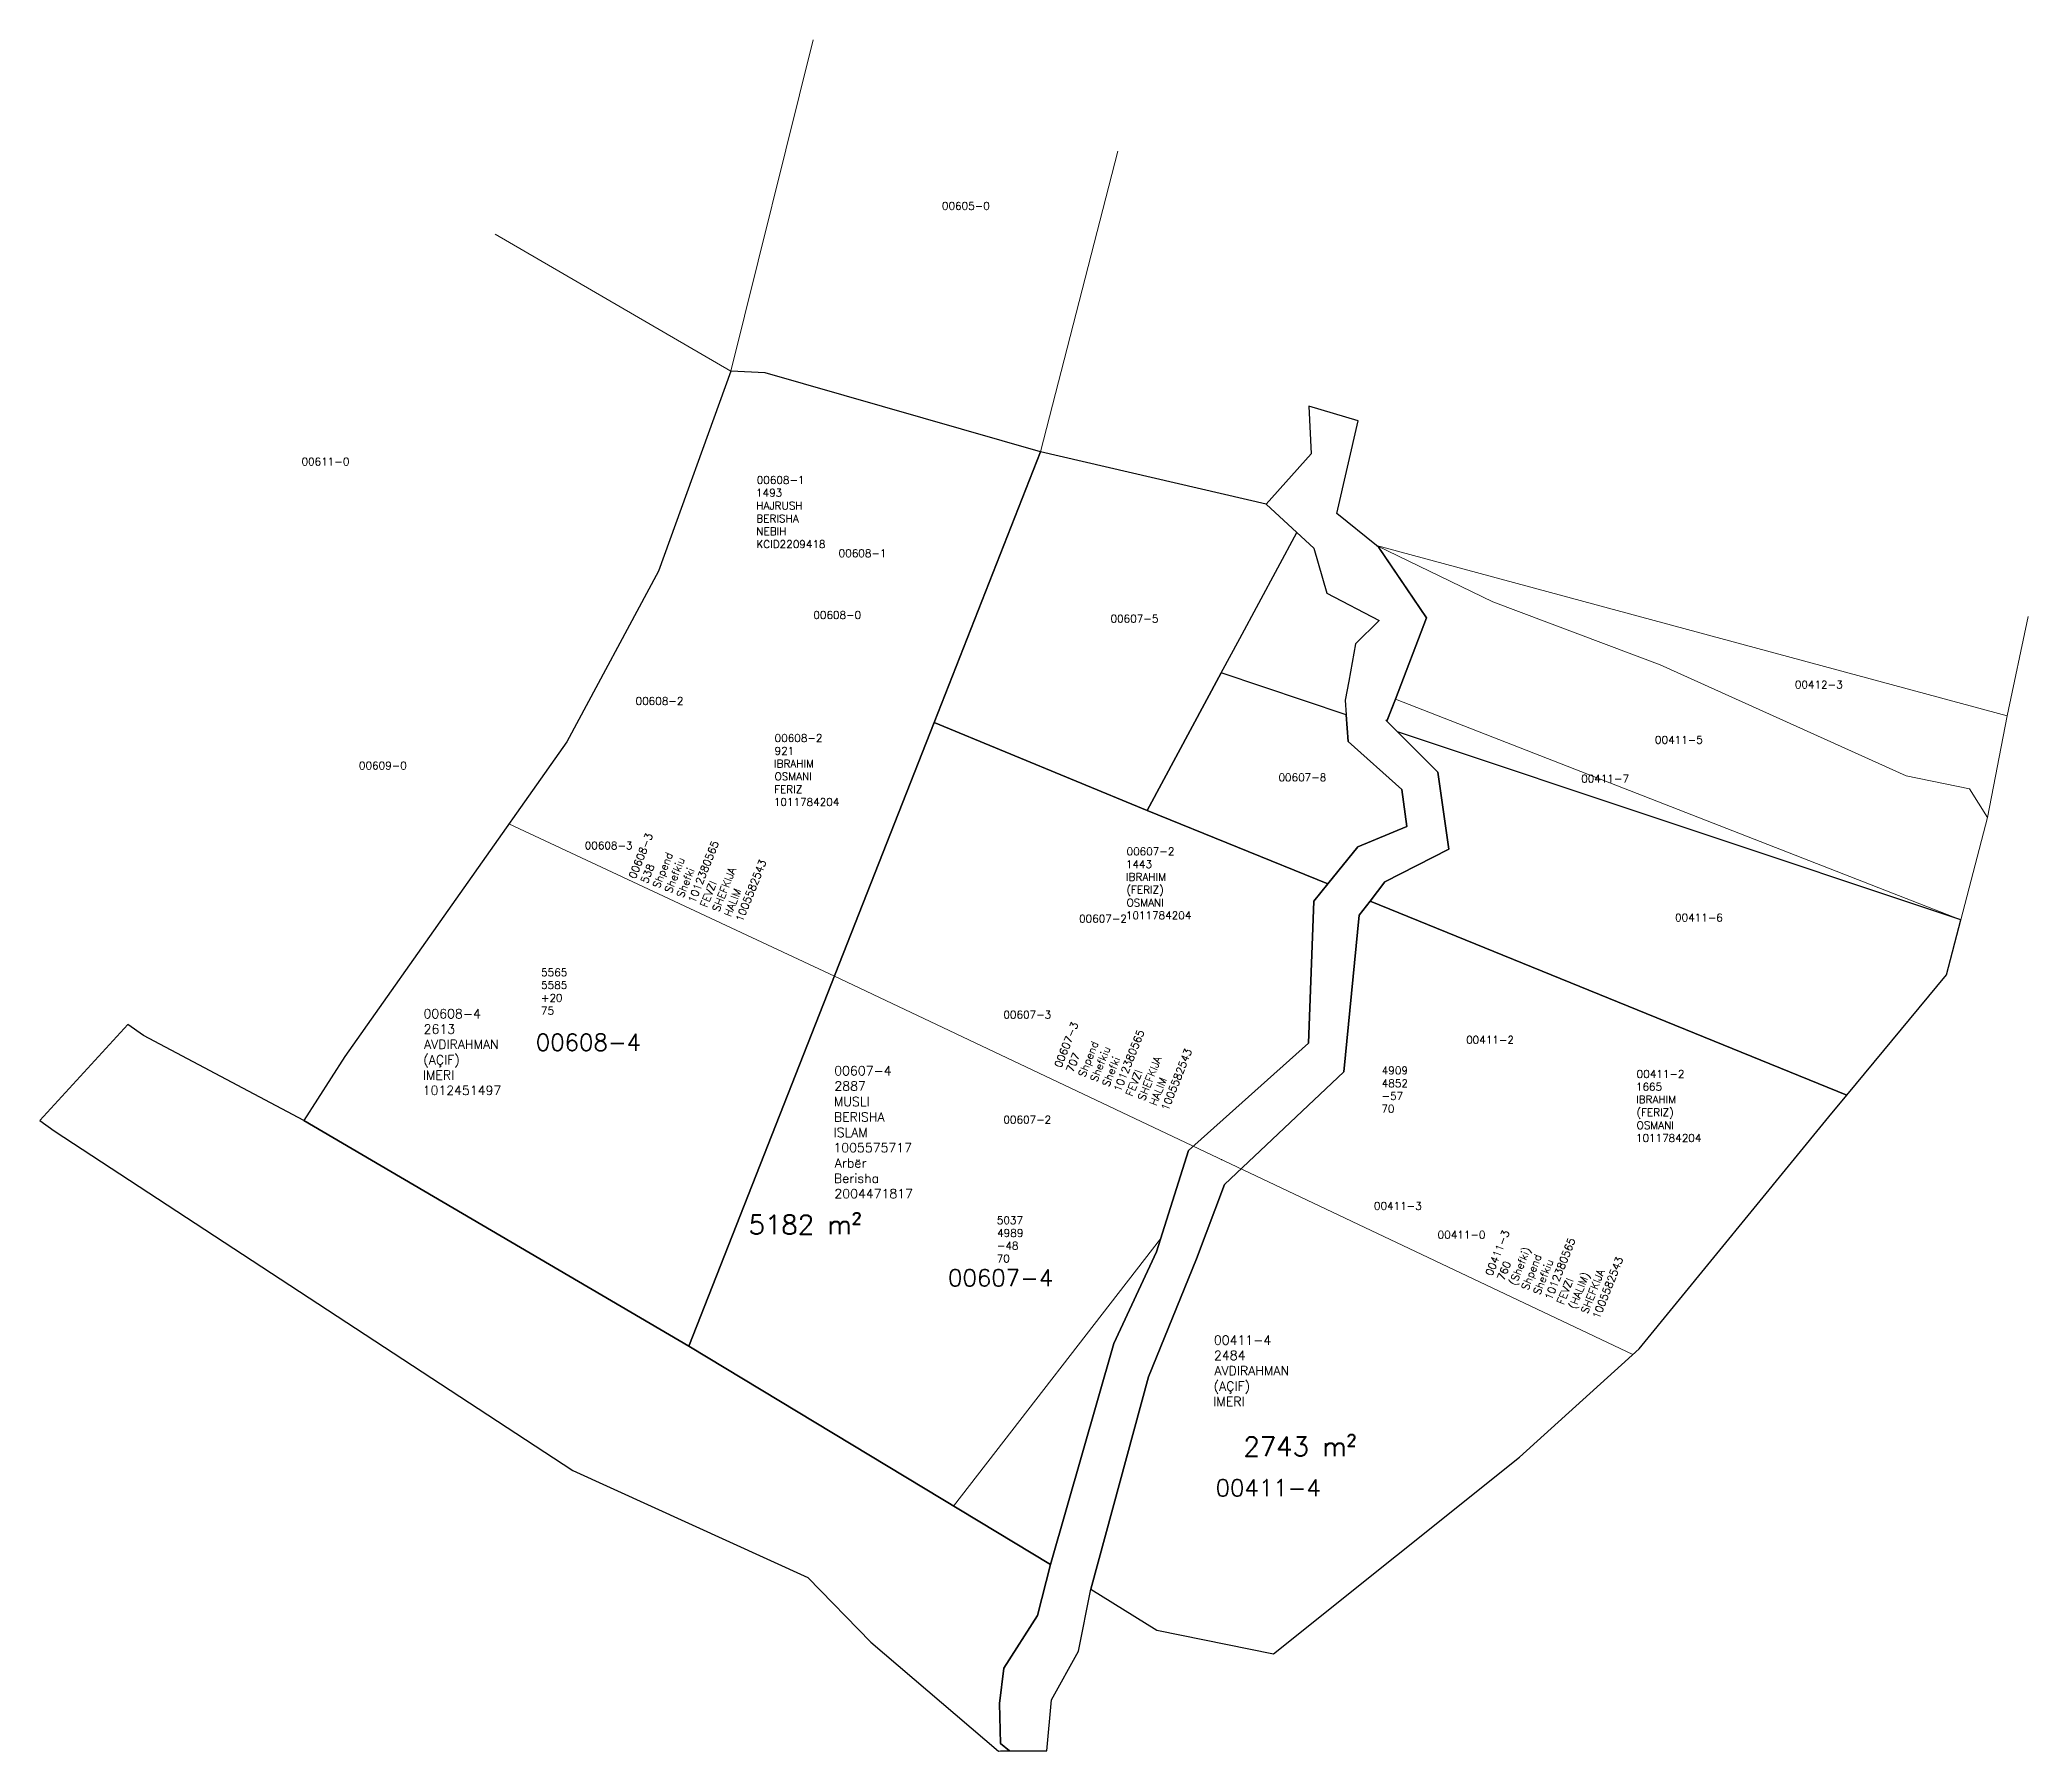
# Model space of a CAD drawing. Header units: metres. Extents: x 7514389 to 7514649, y 4689920 to 4690144.
import ezdxf

# ---------------------------------------------------------------- set-up
doc = ezdxf.new("R2010")
doc.units = ezdxf.units.M
for name, color, linetype, lineweight in [('mungese nr', 1, 'Continuous', 0), ('mungese parc matjet', 1, 'Continuous', 0), ('Ndarjet', 1, 'Continuous', 0), ('Nr Parceles Baze', 7, 'Continuous', 0), ('Nr-Kojshi', 251, 'Continuous', 0), ('Nr-Ri', 1, 'Continuous', 0), ('Parc-Kojshi', 251, 'Continuous', 0), ('Parcela Baze', 7, 'Continuous', 0), ('pronaret veq', 7, 'Continuous', 0), ('sip', 1, 'Continuous', 0)]:
    doc.layers.add(name, color=color, linetype=linetype, lineweight=lineweight)
doc.styles.get("Standard").update_dxf_attribs({"font": 'simplex.shx'})

msp = doc.modelspace()

# ---------------------------------------------------------------- linework, layer by layer
at = {"lineweight": -3, "flags": 128}
for points in [[(7514545.58, 4690065.2), (7514553.05, 4690079.07), (7514549.02, 4690082.77), (7514519.5, 4690089.63), (7514505.58, 4690054.2), (7514533.46, 4690042.67), (7514543.15, 4690060.68)], [(7514564.68, 4690054.49), (7514564.87, 4690054.49), (7514565.93, 4690057.25), (7514570.01, 4690067.91), (7514563.76, 4690077.11), (7514563.45, 4690077.37), (7514563.65, 4690077.27), (7514570.01, 4690067.91), (7514565.93, 4690057.25), (7514564.82, 4690054.36)], [(7514559.76, 4690051.73), (7514559.51, 4690055.22), (7514543.15, 4690060.68), (7514533.46, 4690042.67), (7514557.07, 4690033.07), (7514561, 4690037.92), (7514567.42, 4690040.61), (7514566.75, 4690045.42)], [(7514566.19, 4690052.99), (7514571.48, 4690047.68), (7514572.91, 4690037.63), (7514564.55, 4690033.34), (7514562.61, 4690030.82), (7514625, 4690005.45), (7514638.04, 4690021.18), (7514639.9, 4690028.37)], [(7514473.51, 4689972.58), (7514423.12, 4690002.1), (7514402.17, 4690013.25), (7514400.12, 4690014.67), (7514388.59, 4690002.12), (7514390.49, 4690000.78), (7514458.34, 4689956.31), (7514489.05, 4689942.31), (7514497.32, 4689933.87), (7514514.01, 4689919.59), (7514514.28, 4689919.63), (7514515.44, 4689919.63), (7514514.28, 4689920.59), (7514514.12, 4689925.84), (7514514.71, 4689930.48), (7514519.1, 4689937.37), (7514520.81, 4689944.02)]]:
    msp.add_lwpolyline(points, close=True, dxfattribs=at)
at = {"layer": 'mungese parc matjet', "flags": 128}
for points in [[(7514492.54, 4690021.01), (7514449.96, 4690040.93)], [(7514596.98, 4689971.49), (7514492.54, 4690021.01)]]:
    msp.add_lwpolyline(points, dxfattribs=at)
at = {"layer": 'Ndarjet', "flags": 128}
msp.add_lwpolyline([(7514535.2, 4689986.62), (7514508.14, 4689951.67)], dxfattribs=at)
at = {"layer": 'Ndarjet'}
msp.add_point((7514543.22, 4689996.98), dxfattribs=at)
at = {"layer": 'Parc-Kojshi'}
for points in [[(7514479, 4690100.18), (7514489.76, 4690143.54)], [(7514519.5, 4690089.63), (7514529.63, 4690128.95)], [(7514448.15, 4690118.08), (7514479, 4690100.18)], [(7514505.58, 4690054.2), (7514519.5, 4690089.63)], [(7514545.58, 4690065.2), (7514553.05, 4690079.07)], [(7514563.76, 4690077.11), (7514563.45, 4690077.37)], [(7514563.45, 4690077.37), (7514645.95, 4690055.06)], [(7514563.45, 4690077.37), (7514578.68, 4690070.01)], [(7514570.01, 4690067.91), (7514563.76, 4690077.11)], [(7514578.68, 4690070.01), (7514600.56, 4690061.73)], [(7514565.93, 4690057.25), (7514570.01, 4690067.91)], [(7514648.71, 4690068.09), (7514645.95, 4690055.06)], [(7514600.56, 4690061.73), (7514632.73, 4690047.2)], [(7514564.87, 4690054.49), (7514565.93, 4690057.25)], [(7514639.9, 4690028.37), (7514565.93, 4690057.25)], [(7514505.58, 4690054.2), (7514533.46, 4690042.67)], [(7514564.68, 4690054.49), (7514564.87, 4690054.49)], [(7514566.19, 4690052.99), (7514564.68, 4690054.49)], [(7514645.95, 4690055.06), (7514643.38, 4690041.79)], [(7514571.48, 4690047.68), (7514566.19, 4690052.99)], [(7514639.9, 4690028.37), (7514566.19, 4690052.99)], [(7514572.91, 4690037.63), (7514571.48, 4690047.68)], [(7514632.73, 4690047.2), (7514641.01, 4690045.54)], [(7514567.42, 4690040.61), (7514566.75, 4690045.42)], [(7514641.01, 4690045.54), (7514643.38, 4690041.79)], [(7514643.38, 4690041.79), (7514639.9, 4690028.37)], [(7514564.55, 4690033.34), (7514572.91, 4690037.63)], [(7514562.61, 4690030.82), (7514564.55, 4690033.34)]]:
    msp.add_lwpolyline(points, dxfattribs=at)
at = {"layer": 'Parc-Kojshi', "lineweight": -3, "flags": 128}
msp.add_lwpolyline([(7514571.48, 4690047.68), (7514566.19, 4690052.99), (7514564.68, 4690054.49), (7514564.87, 4690054.49), (7514565.93, 4690057.25), (7514570.01, 4690067.91), (7514563.76, 4690077.11), (7514563.45, 4690077.37), (7514558.25, 4690081.53), (7514561.07, 4690093.69), (7514554.59, 4690095.61), (7514554.93, 4690089.36), (7514549.02, 4690082.77), (7514553.05, 4690079.07), (7514555.27, 4690077.02), (7514556.96, 4690071.11), (7514563.81, 4690067.54), (7514560.73, 4690064.5), (7514559.83, 4690059.63), (7514559.37, 4690057.14), (7514559.51, 4690055.22), (7514559.76, 4690051.73), (7514566.75, 4690045.42), (7514567.42, 4690040.61), (7514561, 4690037.92), (7514557.07, 4690033.07), (7514555.25, 4690030.82), (7514554.58, 4690012.23), (7514538.87, 4689998.2), (7514534.66, 4689984.92), (7514529.08, 4689972.92), (7514520.81, 4689944.02), (7514519.1, 4689937.37), (7514514.71, 4689930.48), (7514514.12, 4689925.84), (7514514.28, 4689920.59), (7514515.44, 4689919.63), (7514520.33, 4689919.63), (7514520.96, 4689926.32), (7514524.46, 4689932.68), (7514526.1, 4689940.78), (7514533.64, 4689968.56), (7514539.89, 4689984.01), (7514543.57, 4689993.76), (7514559.19, 4690008.47), (7514561.21, 4690028.99), (7514562.61, 4690030.82), (7514564.55, 4690033.34), (7514572.91, 4690037.63)], close=True, dxfattribs=at)
at = {"layer": 'Parcela Baze', "lineweight": -3, "flags": 128}
for points in [[(7514519.5, 4690089.63), (7514483.5, 4690099.95), (7514479, 4690100.18), (7514469.54, 4690074), (7514457.54, 4690051.69), (7514428.5, 4690010.49), (7514423.12, 4690002.1), (7514473.51, 4689972.58), (7514505.58, 4690054.2)], [(7514555.25, 4690030.82), (7514557.07, 4690033.07), (7514533.46, 4690042.67), (7514505.58, 4690054.2), (7514473.51, 4689972.58), (7514520.81, 4689944.02), (7514529.08, 4689972.92), (7514534.66, 4689984.92), (7514538.87, 4689998.2), (7514554.58, 4690012.23)], [(7514622.63, 4690002.58), (7514625, 4690005.45), (7514562.61, 4690030.82), (7514561.21, 4690028.99), (7514559.19, 4690008.47), (7514543.57, 4689993.76), (7514539.89, 4689984.01), (7514533.64, 4689968.56), (7514526.1, 4689940.78), (7514534.74, 4689935.44), (7514550, 4689932.32), (7514582.18, 4689958.07), (7514597.8, 4689972.24)]]:
    msp.add_lwpolyline(points, close=True, dxfattribs=at)

# ---------------------------------------------------------------- texts
at = {"layer": 'mungese nr', "lineweight": -3}
for s, height, p in [('00608-1', 1, (7514493.1, 4690075.84)), ('00608-2', 1, (7514466.53, 4690056.51)), ('00608-3', 1, (7514459.88, 4690037.6)), ('00607-2', 1, (7514524.55, 4690028.03)), ('00607-3', 1, (7514514.65, 4690015.47)), ('00411-2', 1, (7514575.18, 4690012.18)), ('00411-3', 1, (7514563.12, 4689990.44)), ('00607-4', 2.2, (7514507.41, 4689980.43)), ('00411-4', 2.2, (7514542.41, 4689952.95))]:
    msp.add_text(s, height=height, dxfattribs=at).set_placement(p)
at = {"layer": 'mungese nr'}
msp.add_text('00608-4', height=2.2, dxfattribs=at).set_placement((7514453.48, 4690011.25))
at = {"layer": 'Nr Parceles Baze', "lineweight": -3}
for s, p in [('00608-0', (7514489.79, 4690067.77)), ('00607-5', (7514528.66, 4690067.29)), ('00607-8', (7514550.63, 4690046.52)), ('00411-6', (7514602.51, 4690028.17)), ('00607-2', (7514514.65, 4690001.73)), ('00411-0', (7514571.46, 4689986.67))]:
    msp.add_text(s, height=1, dxfattribs=at).set_placement(p)
at = {"layer": 'Nr-Kojshi'}
for s, p in [('00605-0', (7514506.61, 4690121.29)), ('00611-0', (7514422.83, 4690087.84)), ('00412-3', (7514618.18, 4690058.66)), ('00411-5', (7514599.89, 4690051.43)), ('00609-0', (7514430.35, 4690048.06)), ('00411-7', (7514590.23, 4690046.35))]:
    msp.add_text(s, height=1, dxfattribs=at).set_placement(p)
at = {"layer": 'Nr-Ri', "lineweight": -3}
for s, p in [('5182 m²', (7514481.32, 4689987.24)), ('2743 m²', (7514546.05, 4689958.22))]:
    msp.add_text(s, height=2.5, dxfattribs=at).set_placement(p)
at = {"layer": 'pronaret veq'}
for s, height, p in [('00608-1', 1, (7514482.38, 4690085.43)), ('HAJRUSH', 1, (7514482.33, 4690082.07)), ('1493', 1, (7514482.29, 4690083.76)), ('BERISHA', 1, (7514482.34, 4690080.39)), ('NEBIH', 1, (7514482.33, 4690078.72)), ('KCID2209418', 1, (7514482.34, 4690077.04)), ('00608-2', 1, (7514484.72, 4690051.66)), ('IBRAHIM', 1, (7514484.64, 4690048.32)), ('921', 1, (7514484.72, 4690049.99)), ('OSMANI', 1, (7514484.71, 4690046.64)), ('FERIZ', 1, (7514484.66, 4690044.97)), ('1011784204', 1, (7514484.62, 4690043.3)), ('00607-2', 1, (7514530.76, 4690036.83)), ('1443', 1, (7514530.67, 4690035.16)), ('IBRAHIM', 1, (7514530.69, 4690033.5)), ('OSMANI', 1, (7514530.75, 4690030.13)), ('(FERIZ)', 1, (7514530.74, 4690031.81)), ('1011784204', 1, (7514530.67, 4690028.46)), ('00608-4', 1.2, (7514438.79, 4690015.49)), ('AVDIRAHMAN', 1.2, (7514438.86, 4690011.48)), ('2613', 1.2, (7514438.81, 4690013.48)), ('(AÇIF)', 1.2, (7514438.76, 4690009.46)), ('IMERI', 1.2, (7514438.7, 4690007.46)), ('00607-4', 1.2, (7514492.52, 4690008.03)), ('2887', 1.2, (7514492.54, 4690006.03)), ('00411-2', 1, (7514597.49, 4690007.71)), ('1665', 1, (7514597.39, 4690006.03)), ('1012451497', 1.2, (7514438.68, 4690005.46)), ('MUSLI', 1.2, (7514492.47, 4690004)), ('IBRAHIM', 1, (7514597.42, 4690004.37)), ('BERISHA', 1.2, (7514492.47, 4690001.98)), ('OSMANI', 1, (7514597.48, 4690001)), ('(FERIZ)', 1, (7514597.46, 4690002.68)), ('ISLAM', 1.2, (7514492.43, 4689999.96)), ('1011784204', 1, (7514597.39, 4689999.33)), ('Arbër', 1.2, (7514492.59, 4689995.95)), ('1005575717', 1.2, (7514492.41, 4689997.96)), ('Berisha', 1.2, (7514492.47, 4689993.95)), ('2004471817', 1.2, (7514492.54, 4689991.95)), ('00411-4', 1.2, (7514542.18, 4689972.78)), ('2484', 1.2, (7514542.2, 4689970.78)), ('AVDIRAHMAN', 1.2, (7514542.25, 4689968.78)), ('(AÇIF)', 1.2, (7514542.15, 4689966.76)), ('IMERI', 1.2, (7514542.1, 4689964.76))]:
    msp.add_text(s, height=height, dxfattribs=at).set_placement(p)
for s, p in [('00608-3', (7514466.53, 4690033.66)), ('1012380565', (7514474.3, 4690030.49)), ('Shpend', (7514469.65, 4690032.42)), ('Shefkiu', (7514471.22, 4690031.8)), ('1005582543', (7514480.52, 4690028.03)), ('538', (7514468.09, 4690033.05)), ('Shefki', (7514472.78, 4690031.18)), ('FEVZI', (7514475.87, 4690029.91)), ('SHEFKIJA', (7514477.45, 4690029.34)), ('HALIM', (7514478.98, 4690028.68)), ('00607-3', (7514522.2, 4690008.94)), ('Shpend', (7514525.32, 4690007.7)), ('1012380565', (7514529.97, 4690005.77)), ('707', (7514523.75, 4690008.32)), ('Shefkiu', (7514526.89, 4690007.08)), ('Shefki', (7514528.45, 4690006.46)), ('SHEFKIJA', (7514533.12, 4690004.62)), ('1005582543', (7514536.19, 4690003.3)), ('FEVZI', (7514531.54, 4690005.19)), ('HALIM', (7514534.65, 4690003.96)), ('00411-3', (7514578.59, 4689981.7)), ('1012380565', (7514586.36, 4689978.53)), ('760', (7514580.14, 4689981.08)), ('(Shefki)', (7514581.7, 4689980.44)), ('Shpend', (7514583.28, 4689979.84)), ('Shefkiu', (7514584.84, 4689979.22)), ('1005582543', (7514592.6, 4689976.06)), ('FEVZI', (7514587.93, 4689977.95)), ('(HALIM)', (7514589.5, 4689977.36)), ('SHEFKIJA', (7514591.08, 4689976.76))]:
    msp.add_text(s, height=1, rotation=68.4063, dxfattribs=at).set_placement(p)
at = {"layer": 'sip', "color": 18}
for s, p in [('5565', (7514454.17, 4690021)), ('4909', (7514564.14, 4690008.17)), ('5037', (7514513.79, 4689988.57))]:
    msp.add_text(s, height=1, dxfattribs=at).set_placement(p)
at = {"layer": 'sip'}
for s, p in [('5585', (7514454.17, 4690019.33)), ('4852', (7514564.14, 4690006.49)), ('4989', (7514513.83, 4689986.9))]:
    msp.add_text(s, height=1, dxfattribs=at).set_placement(p)
at = {"layer": 'sip', "color": 5}
for s, p in [('+20', (7514454.15, 4690017.66)), ('-57', (7514564.12, 4690004.83)), ('-48', (7514513.8, 4689985.23))]:
    msp.add_text(s, height=1, dxfattribs=at).set_placement(p)
at = {"layer": 'sip', "color": 3}
for s, p in [('75', (7514454.16, 4690015.99)), ('70', (7514564.1, 4690003.16)), ('70', (7514513.78, 4689983.56))]:
    msp.add_text(s, height=1, dxfattribs=at).set_placement(p)

doc.saveas('drawing.dxf')
